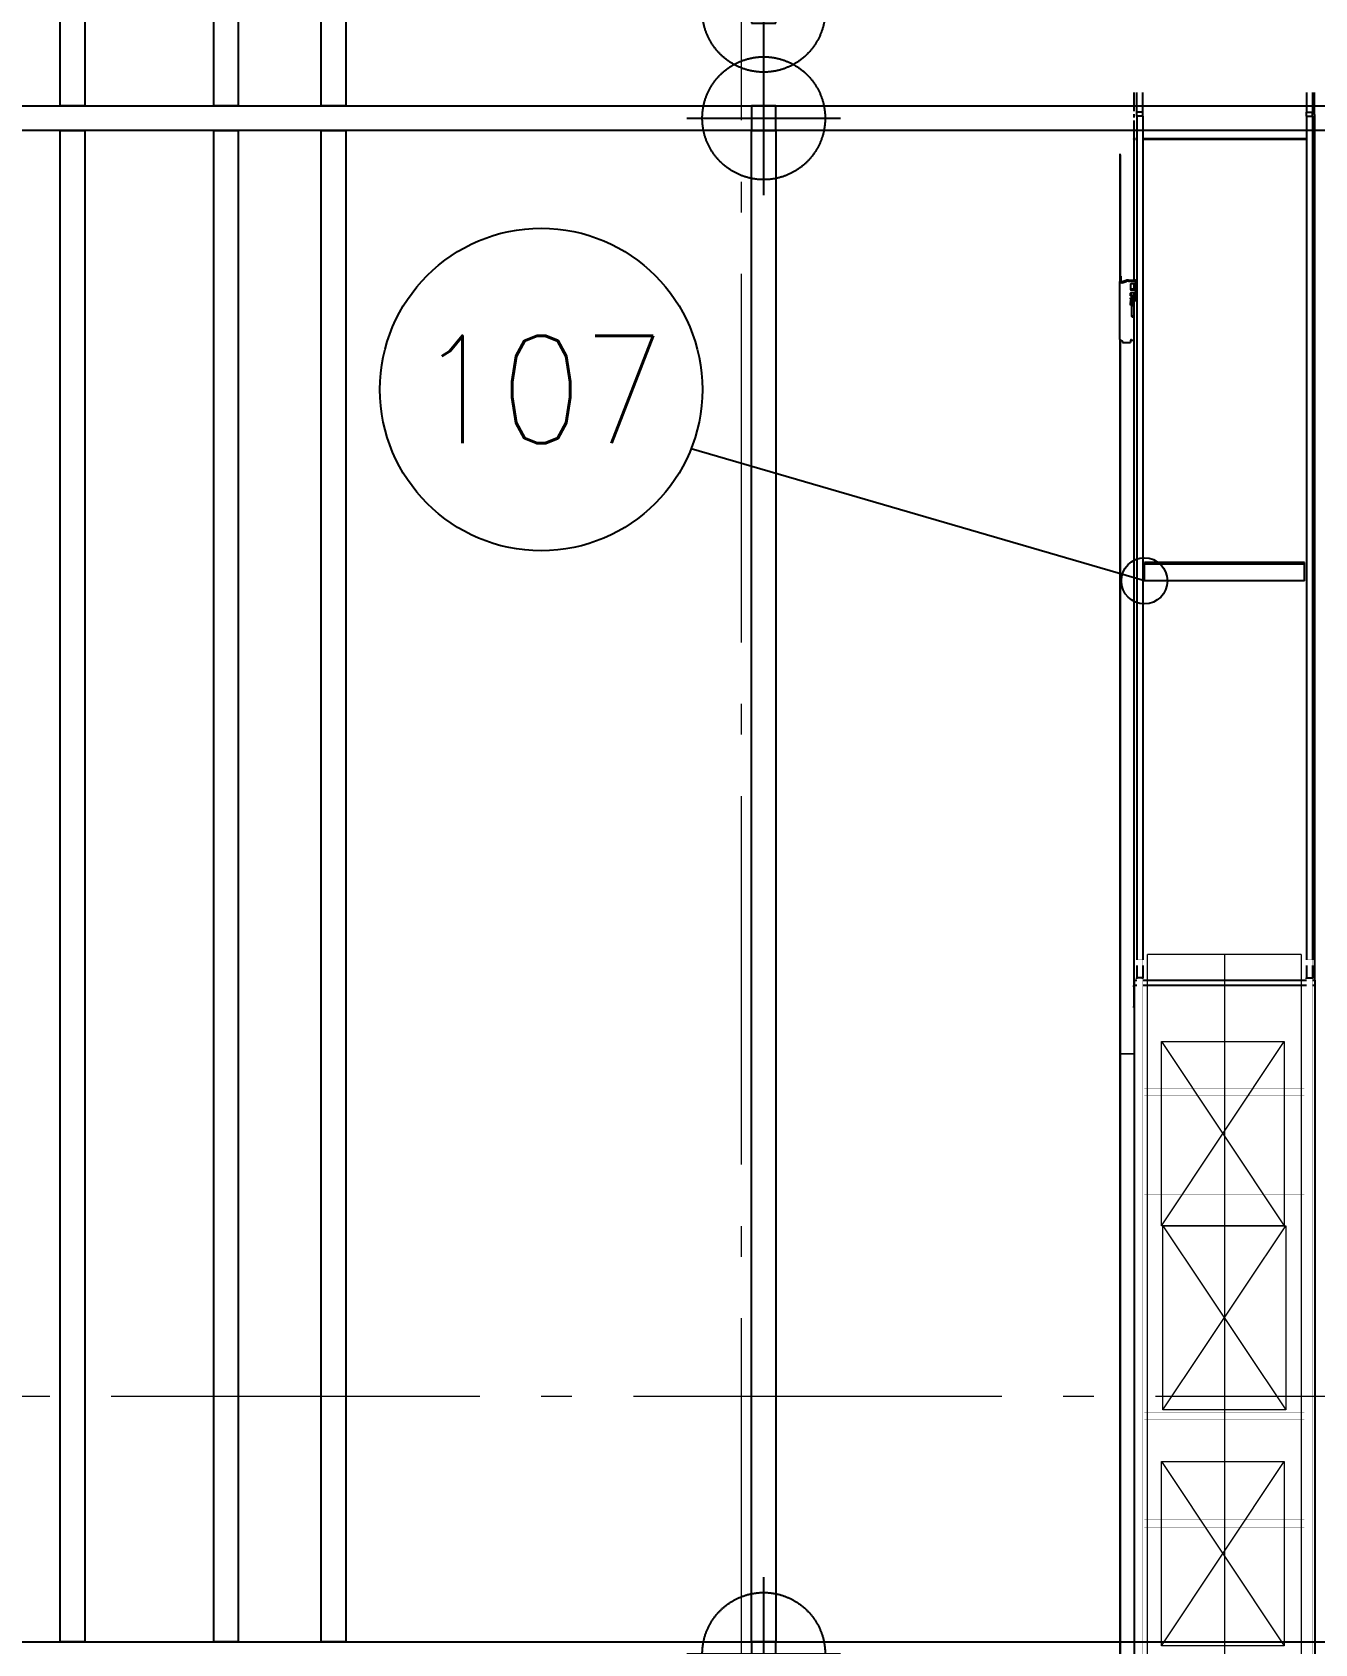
# Model space of a CAD drawing. Header units: millimetres. Extents: x -187347 to 135007, y -6415 to 292048.
# Drawn here: x -71249 to -67072, y 37249 to 42496 of the extents above; entities that cross this region are included whole.
import ezdxf

# ---------------------------------------------------------------- set-up
doc = ezdxf.new("R2010")
doc.units = ezdxf.units.MM
doc.header["$LTSCALE"] = 100
for name, pattern in [('CENTER', [50.800000000000004, 31.75, -6.35, 6.35, -6.35]), ('HIDDEN', [9.524999999999999, 6.35, -3.175]), ('Z_LINE-CNTR', [17, 12, -2, 1, -2])]:
    doc.linetypes.add(name, pattern=pattern)
doc.layers.get('0').update_dxf_attribs({"lineweight": 18})
doc.layers.add('Layout Cabinplant', color=30, linetype='Continuous')
doc.layers.add('STEEL', color=5, linetype='Continuous')
for name, color, linetype, lineweight in [('Layout Kromeka', 1, 'Continuous', 5), ('LOGISTICS', 3, 'Continuous', 18), ('S-GRID', 7, 'Continuous', 5)]:
    doc.layers.add(name, color=color, linetype=linetype, lineweight=lineweight)
doc.styles.add('CONVERTER_11', font='txt.shx', dxfattribs={"width": 0.9})
doc.styles.add('Label Text (ISO)', font='tahoma.ttf')
doc.dimstyles.get("Standard").update_dxf_attribs({"dimtxt": 3.5, "dimasz": 3.5, "dimexe": 1, "dimexo": 2, "dimgap": 2, "dimtad": 0, "dimtoh": 1, "dimdec": 1, "dimrnd": 1e-08, "dimdsep": 46, "dimtxsty": 'Label Text (ISO)', "dimcen": 0.09, "dimclrd": 5, "dimclre": 5, "dimclrt": 5, "dimadec": 0, "dimazin": 2, "dimtfac": 1, "dimtdec": 1, "dimtofl": 0, "dimtmove": 0, "dimatfit": 3, "dimfxl": 1, "dimtolj": 1, "dimlwd": -1, "dimlwe": -1, "dimarcsym": 0})

# ---------------------------------------------------------------- blocks, each defined once
blk = doc.blocks.new('A$C1d77bf3c')
at = {"color": 0, "ltscale": 20}
for p, q in [((0, 8.731149137020111e-11), (400.0000000001164, 600)), ((1.164153218269348e-10, 600.0000000000873), (400, 0)), ((1.164153218269348e-10, 600.0000000000873), (0, 8.731149137020111e-11)), ((400.0000000001164, 600), (1.164153218269348e-10, 600.0000000000873)), ((400, 0), (400.0000000001164, 600)), ((0, 8.731149137020111e-11), (400, 0))]:
    blk.add_line(p, q, dxfattribs=at)
blk = doc.blocks.new('chilling_column80')
at = {"color": 4, "linetype": 'HIDDEN', "ltscale": 20}
for p, q in [((0, -250), (0, 250)), ((-250, 0), (250, 0))]:
    blk.add_line(p, q, dxfattribs=at)
at = {"color": 1, "linetype": 'Continuous', "ltscale": 20}
for p, q in [((-40, 40), (-40, -40)), ((40, 40), (-40, 40)), ((40, -40), (40, 40)), ((-40, -40), (40, -40))]:
    blk.add_line(p, q, dxfattribs=at)
at = {"color": 4, "linetype": 'HIDDEN', "ltscale": 20}
blk.add_circle((0, 0), 200, dxfattribs=at)
blk = doc.blocks.new('steel weighing')
at = {"layer": 'STEEL', "color": 7, "linetype": 'ByBlock', "ltscale": 20}
for points in [[(846550.5976780243, 733359.2217511222), (846630.5976780243, 733359.2217511222), (846630.5967271663, 728701.4541726047), (846550.5967271663, 728701.4541726047)], [(847400.5895944089, 733359.2217519896), (847480.5895944089, 733359.2217519896), (847480.5886435509, 728701.4541734721), (847400.5886435509, 728701.4541734721)], [(846550.5976780243, 728621.4541726047), (846630.5976780243, 728621.4541726047), (846630.5967271663, 723701.4541726047), (846550.5967271663, 723701.4541726047)], [(847400.5895944089, 728621.4541734721), (847480.5895944089, 728621.4541734721), (847480.5886435509, 723701.4541734721), (847400.5886435509, 723701.4541734721)]]:
    blk.add_lwpolyline(points, close=True, dxfattribs=at)
for points, elevation in [([(847050.5976788253, 733359.2217516324), (847130.5976788253, 733359.2217516324), (847130.5967279673, 728701.454173115), (847050.5967279673, 728701.454173115)], 1.724513007853602), ([(845820.5895944089, 728701.4541734721), (854381.8308552206, 728701.4541734721), (854381.8308552206, 728621.4541734721), (845820.5895944089, 728621.4541734721)], 1.724513007855086), ([(847050.5976788253, 728621.454173115), (847130.5976788253, 728621.454173115), (847130.5967279673, 723701.454173115), (847050.5967279673, 723701.454173115)], 1.724513007853602), ([(848801.8125137091, 728621.4541734721), (848881.8125137091, 728621.4541734721), (848881.8115628511, 723701.4541734721), (848801.8115628511, 723701.4541734721)], 1.724513007855086), ([(845830.5895944089, 723701.4541734721), (854381.8308552206, 723701.4541734721), (854381.8308552206, 723621.4541734721), (845830.5895944089, 723621.4541734721)], 1.724513007855086)]:
    blk.add_lwpolyline(points, close=True, dxfattribs=dict(at, elevation=elevation))
at = {"layer": 'STEEL', "color": 1, "linetype": 'ByBlock', "ltscale": 20}
for p in [(848841.8125137091, 729011.465338265, 1.724513007855086), (848841.8125137091, 728661.465338265, 1.724513007855086), (848841.8125137091, 723661.465338265, 1.724513007855086)]:
    blk.add_blockref('chilling_column80', p, dxfattribs=at)
blk = doc.blocks.new('*U60')
at = {"ltscale": 10}
for p, q in [((-5399.999999999999, -400), (-5399.999999999999, 100)), ((1800.000000000001, 100), (-5399.999999999999, 100)), ((-5399.999999999999, -400), (1800.000000000001, -400))]:
    blk.add_line(p, q, dxfattribs=at)
at = {"color": 4, "linetype": 'CENTER', "ltscale": 10}
blk.add_lwpolyline([(-5399.999999999999, -150), (1800.000000000001, -150)], dxfattribs=at)
at = {"color": 5, "ltscale": 10}
blk.add_point((-5399.999999999999, -150), dxfattribs=at)
blk = doc.blocks.new('CP_Whole bird batching')
at = {"layer": 'Layout Cabinplant'}
h = blk.add_hatch(color=256, dxfattribs=at)
edge = h.paths.add_edge_path()
edge.add_arc((-44289.68124724636, -1941.259776999999), 75, -90.00000000000001, 270)
at = {"layer": 'Layout Cabinplant', "linetype": 'Continuous'}
for p, q in [((-45816.30970225616, -1861.483577000035), (-49954.86685924787, -1861.483577000006)), ((-49950.36690130288, -1863.483577000006), (-45816.30971024056, -1863.483577000035)), ((-45830.96642209696, -1908.259934829606), (-45829.83101005366, -1863.483575092629)), ((-45830.15025529316, -1908.259935842943), (-45829.01484327255, -1863.483577000035)), ((-45816.31020967316, -1861.483577000035), (-45829.78029530296, -1861.483577000035)), ((-45812.94164784506, -1861.483577000035), (-45816.31020967316, -1861.483577000035)), ((-45816.31016857465, -1863.483577000035), (-45812.94164784506, -1863.483577000035)), ((-45785.00925417856, -1861.483577000035), (-45816.30970225616, -1861.483577000035)), ((-43502.92565395616, -1861.483577000035), (-45812.94164784506, -1861.483577000035)), ((-45812.94164784506, -1861.483577000035), (-45812.94164784506, -1863.483577000035)), ((-45812.94164784506, -1863.483577000035), (-43505.92919493636, -1863.483577000035)), ((-43513.50973560906, -1870.118184346415), (-43513.50973560906, -1895.759776999999)), ((-43509.92605611366, -1870.118184346415), (-43513.50973560906, -1870.118184346415)), ((-43508.92216454356, -1869.259776999999), (-43508.58142140426, -1868.039508464804)), ((-43508.58142140426, -1868.039508464804), (-43507.98474171676, -1866.559039714804)), ((-43507.98474171676, -1866.559039714804), (-43507.79626515426, -1866.167926433496)), ((-43507.79626515426, -1866.167926433496), (-43507.12439015426, -1864.993121745996)), ((-43507.12439015426, -1864.993121745996), (-43506.05310109176, -1863.603473308496)), ((-43506.05310109176, -1863.603473308496), (-43504.70251515426, -1862.397906902304)), ((-43502.39001515426, -1861.300738933496), (-43505.23969990057, -1861.259776999999)), ((-43504.70251515426, -1862.397906902304), (-43503.71325734176, -1861.794391277304)), ((-43503.71325734176, -1861.794391277304), (-43502.39001515426, -1861.300738933496)), ((-43502.39001515426, -1861.300738933496), (-43501.45352113156, -1861.179426707735)), ((-43501.45352113156, -1861.179426707735), (-43315.08171735846, -1861.179737201193)), ((-43319.82849171676, -1866.198199870996), (-43318.96521046676, -1863.602985027304)), ((-43319.58193263616, -1869.259776999999), (-43319.82849171676, -1866.198199870996)), ((-43315.84761093016, -1869.259776999999), (-43319.58193263616, -1869.259776999999)), ((-43319.58193263616, -1869.259776999999), (-43314.94842313496, -1882.189252158336)), ((-43318.96521046676, -1863.602985027304), (-43317.22595265426, -1861.794879558496)), ((-43317.22595265426, -1861.794879558496), (-43315.08171735846, -1861.179737201193)), ((-43316.23669484176, -1867.759723308496), (-43316.19763234176, -1866.539508464804)), ((-43315.84761093016, -1869.259776999999), (-43316.23669484176, -1867.759723308496)), ((-43316.19763234176, -1866.539508464804), (-43315.75231984176, -1865.650836589804)), ((-43311.21410142896, -1882.189252158336), (-43315.84761093016, -1869.259776999999)), ((-43315.75231984176, -1865.650836589804), (-43315.08171735846, -1865.259776999999)), ((-43315.08171735846, -1861.179737201193), (-43315.08171735846, -1865.259776999999)), ((-43298.35967643467, -1861.259776999999), (-43315.08171735846, -1861.179737201193)), ((-43315.08171735846, -1865.259776999999), (-43298.35967643467, -1865.259776999999)), ((-43297.49548390426, -1861.259723308496), (-43298.35967643467, -1861.259776999999)), ((-43298.35967643467, -1865.259776999999), (-43297.49548390426, -1865.259723308496)), ((-42898.79011799526, -1861.483577000035), (-43297.49596098826, -1861.483577000035)), ((-43297.49591605266, -1863.483577000035), (-42901.99318430916, -1863.483577000035)), ((-43297.49548390426, -1861.259723308496), (-43297.49548390426, -1865.259723308496)), ((-45590.08299494355, -1908.259776999999), (-49944.87259500045, -1908.25977699997)), ((-45679.15313040355, -1907.259776999999), (-45679.15313040355, -1908.259776916238)), ((-45679.15313040355, -1907.259776999999), (-45675.13169647875, -1907.259776999999)), ((-45610.83682781985, -1907.259776999999), (-45675.13169647875, -1907.259776999999)), ((-45675.13169647875, -1908.259781090601), (-45675.13169647875, -1907.259776999999)), ((-45610.83707462415, -1907.259776999999), (-45610.83707462415, -1908.259776916238)), ((-45610.83707462415, -1907.259776999999), (-45606.81564069935, -1907.259776999999)), ((-43351.52728904086, -1907.259776999999), (-45606.81564069935, -1907.259776999999)), ((-45606.81564069935, -1916.259778777487), (-45606.81564069935, -1907.259776999999)), ((-45606.81564069935, -2468.759726335527), (-45606.81564069935, -1936.259790513723)), ((-45590.08299494355, -1908.259776999999), (-45590.08299494355, -1916.259776329331)), ((-45590.08299494355, -1936.259775473911), (-45590.08299494355, -2468.759739763686)), ((-45585.46999274006, -1916.259723308496), (-45583.98962452926, -1916.259723308496)), ((-45585.46999274006, -1936.259723308496), (-45583.98962452926, -1936.259723308496)), ((-45583.98962452926, -1916.259723308496), (-45581.70484720876, -1916.259776999999)), ((-45583.98962452926, -1936.259723308496), (-45581.70484720876, -1936.259776999999)), ((-45581.70484720876, -1936.259776999999), (-45581.70484720876, -1916.259776999999)), ((-45541.56601177735, -1916.259776999999), (-45581.70484720876, -1916.259776999999)), ((-45541.56601177735, -1936.259776999999), (-45581.70484720876, -1936.259776999999)), ((-42776.69682052836, -1916.259776999999), (-45523.30050682666, -1916.259776999999)), ((-42776.69682052836, -1936.259776999999), (-45523.30050682666, -1936.259776999999)), ((-44289.68124724636, -2462.259776999999), (-44289.68124724636, -1941.259776999999)), ((-44289.68124724636, -1941.259776999999), (-44234.85095096585, -1941.259776999999)), ((-44234.85095096585, -2462.259776999999), (-44234.85095096585, -1941.259776999999)), ((-44234.85095096585, -1941.259776999999), (-44230.18304883345, -1941.259776999999)), ((-44230.18304883345, -2462.259776999999), (-44230.18304883345, -1941.259776999999)), ((-43505.73459749166, -1895.852190902398), (-43513.50973560906, -1895.759776999999)), ((-43506.76110890426, -1907.259720627742), (-43506.76110890426, -1899.759723308496)), ((-43505.98400866866, -1899.759776999999), (-43506.76110890426, -1899.759723308496)), ((-43430.45389635427, -1905.432595409104), (-43430.58392671756, -1907.259748985933)), ((-43393.34404943986, -1899.259776999999), (-43427.14305976866, -1899.259776999999)), ((-43426.85008754886, -1907.259748871904), (-43426.71970985056, -1905.433506255446)), ((-43393.87536671676, -1907.259720903123), (-43393.87536671676, -1903.259723308496)), ((-43393.34404943986, -1903.259776999999), (-43393.87536671676, -1903.259723308496)), ((-43392.28470129886, -1900.01213922794), (-43391.50157570046, -1896.050331670034)), ((-43392.28470129886, -1900.01213922794), (-43386.41614666676, -1899.989562681993)), ((-43391.50157570046, -1896.050331670034), (-43385.43331224366, -1896.066379175696)), ((-43373.40195406736, -1903.665916730824), (-43391.02797527446, -1900.336859037401)), ((-43383.86061628356, -1900.336859037401), (-43366.23459507646, -1903.665916730824)), ((-43383.21215812446, -1896.397628025326), (-43365.58613691746, -1899.726685718808)), ((-43378.21911671676, -1912.259723308496), (-43378.21911671676, -1916.259723308496)), ((-43361.23983220596, -1912.259776999999), (-43378.21911671676, -1912.259723308496)), ((-43374.65500506716, -1903.429259693599), (-43374.82133913507, -1905.759776999999)), ((-43374.82133913507, -1905.759776999999), (-43374.82133913507, -1907.259777003725)), ((-43372.60880689637, -1896.520672509738), (-43373.52417389266, -1898.227257219201)), ((-43373.40195406736, -1903.665916730824), (-43372.10485890426, -1903.787555339804)), ((-43372.10485890426, -1903.787555339804), (-43364.93786671436, -1903.787454704347)), ((-43371.23765963966, -1895.759776999999), (-43368.37080543686, -1895.759777662635)), ((-43371.08701742906, -1905.759776999999), (-43370.94623008496, -1903.787581316195)), ((-43371.08701742906, -1907.259777208616), (-43371.08701742906, -1905.759776999999)), ((-43368.87443969626, -1896.52061993914), (-43368.36662132416, -1896.407489034813)), ((-43364.93786671436, -1903.787454704347), (-43366.23459507646, -1903.665916730824)), ((-43349.55054589136, -1912.259776999999), (-43361.23983220596, -1912.259776999999)), ((-43361.20335705236, -1895.787454706791), (-43353.31926216236, -1895.759776999999)), ((-43351.52742241466, -1908.259776999999), (-43351.52742241466, -1900.759776999999)), ((-43349.55017140426, -1916.259723308496), (-43349.55054589136, -1912.259776999999)), ((-43332.57039624236, -1912.259776999999), (-43349.55054589136, -1912.259776999999)), ((-43342.56822367596, -1900.759776999999), (-43342.56822367596, -1908.259776999999)), ((-43324.64982619877, -1895.759776999999), (-43340.77638392826, -1895.759776999999)), ((-43339.40246209846, -1911.321356947534), (-43339.98822097756, -1912.2597233337)), ((-43322.85739064066, -1907.259776999999), (-43338.83393336246, -1907.259776999999)), ((-43338.83390197006, -1900.759776999999), (-43338.83390197006, -1908.259776999999)), ((-43317.63310941836, -1912.259776999999), (-43332.57039624236, -1912.259776999999)), ((-43322.85798645106, -1908.259776999999), (-43322.85798645106, -1900.759776999999)), ((-43313.89878771237, -1889.260319970141), (-43313.89878771237, -1908.259776999999)), ((-43310.16446600636, -1889.260319970141), (-43310.16446600636, -1908.259776999999)), ((-42851.26651193286, -1907.259776999999), (-43310.16403496236, -1907.259776999999)), ((-42851.26663167006, -1907.259776999999), (-42849.96972333026, -1907.259776999999)), ((-42851.26651193286, -1907.259776999999), (-42851.26651193286, -1912.259776649298)), ((-42851.26651193286, -1936.259775184793), (-42851.26651193286, -2468.759743854229)), ((-42791.17110766546, -1907.259776999999), (-42849.96972333026, -1907.259776999999)), ((-42849.96972333026, -1912.259762415313), (-42849.96972333026, -1907.259776999999)), ((-42849.96972333026, -2468.759726335527), (-42849.96972333026, -1936.259790513723)), ((-42771.44168771156, -1907.259776999999), (-42780.83716162246, -1907.259776999999)), ((-42776.69682052836, -1936.259776999999), (-42776.69682052836, -1916.259776999999)), ((-42776.69634784086, -1916.259776999999), (-42763.80857115006, -1916.259776999999)), ((-42776.69634784086, -1936.259776999999), (-42763.80857115006, -1936.259776999999)), ((-42770.46611899076, -1907.259766209929), (-42771.44168771156, -1907.259776999999)), ((-42763.80857115006, -1916.259776999999), (-42699.99998468276, -1916.259776999999)), ((-42763.80857115006, -1936.259776999999), (-42763.80857115006, -1916.259776999999)), ((-42763.80857115006, -1936.259776999999), (-42699.99998468276, -1936.259776999999)), ((-42745.59802296676, -1907.259723308496), (-42760.13122608186, -1907.259723308496)), ((-42701.96911671676, -1907.259723308496), (-42745.59802296676, -1907.259723308496)), ((-42700.00036686556, -1907.259723308496), (-42701.96911671676, -1907.259723308496)), ((-44289.68124724636, -2462.259776999999), (-44234.85095096585, -2462.259776999999)), ((-44234.85095096585, -2462.259776999999), (-44230.18304883345, -2462.259776999999)), ((-45590.08299494355, -2496.09077900002), (-50212.75750091767, -2496.090778999991)), ((-45606.81564069935, -2495.09077900002), (-45606.81564069935, -2488.759724932606)), ((-42851.26651193286, -2495.09077900002), (-45590.08316714466, -2495.09077900002)), ((-45590.08299494355, -2488.759716462402), (-45590.08299494355, -2496.09077900002)), ((-45585.42337723325, -2468.759723308496), (-45583.94860890426, -2468.759723308496)), ((-45585.42337723325, -2488.759723308496), (-45583.94860890426, -2488.759723308496)), ((-45583.94860890426, -2468.759723308496), (-45581.66276609946, -2468.759776999999)), ((-45583.94860890426, -2488.759723308496), (-45581.66276609946, -2488.759776999999)), ((-45581.66276609946, -2468.759776999999), (-45581.66276609946, -2488.759776999999)), ((-45541.56449100706, -2468.759776999999), (-45581.66276609946, -2468.759776999999)), ((-45541.56449100706, -2488.759776999999), (-45581.66276609946, -2488.759776999999)), ((-42776.69682052836, -2468.759776999999), (-45523.29942726696, -2468.759776999999)), ((-42776.69682052836, -2488.759776999999), (-45523.29942726696, -2488.759776999999)), ((-43506.76110890426, -2495.690875652304), (-43506.76110890426, -2495.090777986217)), ((-43506.76110890426, -2495.690875652304), (-43506.22995354666, -2495.690778999997)), ((-43487.70724324186, -2495.690778999997), (-43506.22995354666, -2495.690778999997)), ((-43487.70724324186, -2495.690778999997), (-43487.70724324186, -2495.090712109697)), ((-43483.97292153586, -2495.690778999997), (-43487.70724324186, -2495.690778999997)), ((-43483.97292153586, -2495.690778999997), (-43483.97292153586, -2495.090712109697)), ((-43393.87536671676, -2495.690875652304), (-43393.87536671676, -2495.09077798191)), ((-43393.87536671676, -2495.690875652304), (-43393.34404943986, -2495.690778999997)), ((-43374.82133913507, -2495.690778999997), (-43393.34404943986, -2495.690778999997)), ((-43374.82133913507, -2495.090704286529), (-43374.82133913507, -2495.690778999997)), ((-43374.82133913507, -2495.690778999997), (-43371.08701742906, -2495.690778999997)), ((-43371.08701742906, -2495.690778999997), (-43371.08701742906, -2495.090704286529)), ((-42849.96972333026, -2495.09077900002), (-42851.26663156936, -2495.09077900002)), ((-42851.26651193286, -2488.759720552887), (-42851.26651193286, -2495.09077900002)), ((-42849.96972333026, -2495.09077900002), (-42849.96972333026, -2488.759724932606)), ((-42771.44168771156, -2495.09077900002), (-42849.96972333026, -2495.09077900002)), ((-42776.69682052836, -2468.759776999999), (-42776.69682052836, -2488.759776999999)), ((-42776.69626885706, -2468.759776999999), (-42763.80857115006, -2468.759776999999)), ((-42776.69626885706, -2488.759776999999), (-42763.80857115006, -2488.759776999999)), ((-42771.44168771156, -2495.09077900002), (-42701.96911671676, -2495.090777995996)), ((-42699.99926238206, -2468.759776999999), (-42763.80857115006, -2468.759776999999)), ((-42763.80857115006, -2468.759776999999), (-42763.80857115006, -2488.759776999999)), ((-42699.99926238206, -2488.759776999999), (-42763.80857115006, -2488.759776999999)), ((-42701.96911671676, -2495.090777995996), (-42700.00036669897, -2495.090777995996))]:
    blk.add_line(p, q, dxfattribs=at)
at = {"layer": 'Layout Cabinplant', "linetype": 'Continuous', "const_width": 0.4999999999999999}
for points in [[(-45585.47089862897, -1916.259776999999), (-50181.78347683948, -1916.25977699997)], [(-45585.47089862897, -1936.259776999999), (-50181.78347683948, -1936.25977699997)], [(-47370.76795841115, -2462.25977699997), (-47370.76795841115, -1941.25977699997)], [(-47370.76795841115, -1941.25977699997), (-47346.83348526007, -1941.25977699997)], [(-47346.83348526007, -2462.25977699997), (-47346.83348526007, -1941.25977699997)], [(-47346.83348526007, -1941.25977699997), (-47341.89504355707, -1941.25977699997)], [(-47341.89504355707, -2462.25977699997), (-47341.89504355707, -1941.25977699997)], [(-47019.94105983176, -1941.25977699997), (-46996.00658668068, -1941.25977699997)], [(-47019.94105983176, -2462.25977699997), (-47019.94105983176, -1941.25977699997)], [(-46996.00658668068, -2462.25977699997), (-46996.00658668068, -1941.25977699997)], [(-46996.00658668068, -1941.25977699997), (-46991.06814497767, -1941.25977699997)], [(-46991.06814497767, -2462.25977699997), (-46991.06814497767, -1941.25977699997)], [(-46317.49711200056, -2462.259776999999), (-46317.49711200056, -1941.259776999999)], [(-46317.49711200056, -1941.259776999999), (-46293.56263884937, -1941.259776999999)], [(-46293.56263884937, -2462.259776999999), (-46293.56263884937, -1941.259776999999)], [(-46293.56263884937, -1941.259776999999), (-46288.62419714636, -1941.259776999999)], [(-46288.62419714636, -2462.259776999999), (-46288.62419714636, -1941.259776999999)], [(-45966.27513808486, -2462.259776999999), (-45966.27513808486, -1941.259776999999)], [(-45966.27513808486, -1941.259776999999), (-45942.34066493376, -1941.259776999999)], [(-45942.34066493376, -2462.259776999999), (-45942.34066493376, -1941.259776999999)], [(-45942.34066493376, -1941.259776999999), (-45937.40222323076, -1941.259776999999)], [(-45937.40222323076, -2462.259776999999), (-45937.40222323076, -1941.259776999999)], [(-45523.30110263337, -1916.259776999999), (-45541.56652744177, -1916.259776999999)], [(-45523.30110263337, -1936.259776999999), (-45541.56652744177, -1936.259776999999)], [(-45523.30110263337, -1936.259776999999), (-45523.30110263337, -1916.259776999999)], [(-47370.76795841115, -2462.25977699997), (-47346.83348526007, -2462.25977699997)], [(-47346.83348526007, -2462.25977699997), (-47341.89504355707, -2462.25977699997)], [(-47019.94105983176, -2462.25977699997), (-46996.00658668068, -2462.25977699997)], [(-46996.00658668068, -2462.25977699997), (-46991.06814497767, -2462.25977699997)], [(-46317.49711200056, -2462.259776999999), (-46293.56263884937, -2462.259776999999)], [(-46293.56263884937, -2462.259776999999), (-46288.62419714636, -2462.259776999999)], [(-45966.27513808486, -2462.259776999999), (-45942.34066493376, -2462.259776999999)], [(-45942.34066493376, -2462.259776999999), (-45937.40222323076, -2462.259776999999)], [(-45585.42428091136, -2468.759776999999), (-50182.01812853707, -2468.75977699997)], [(-45585.42428091136, -2488.759776999999), (-50182.01812853707, -2488.75977699997)], [(-45523.30110263336, -2468.759776999999), (-45541.56600681576, -2468.759776999999)], [(-45523.30110263336, -2488.759776999999), (-45541.56600681576, -2488.759776999999)], [(-45523.30110263336, -2468.759776999999), (-45523.30110263336, -2488.759776999999)]]:
    blk.add_lwpolyline(points, dxfattribs=at)
at = {"layer": 'Layout Cabinplant', "linetype": 'Continuous'}
blk.add_circle((-43666.58316993259, 23.08812349772779), 525.0000000000018, dxfattribs=at)
at = {"layer": 'Layout Cabinplant'}
blk.add_circle((-44289.68124724636, -1941.259776999999), 75, dxfattribs=at)
at = {"layer": 'Layout Cabinplant', "linetype": 'Continuous'}
for points in [[(-43509.92605611366, -1870.118184346415), (-43509.74862414269, -1870.081209265511), (-43509.57119217174, -1870.044234184548), (-43509.33585622679, -1869.81425378588), (-43509.15750048856, -1869.489757398667), (-43508.92216454356, -1869.259776999999)], [(-43313.89878771237, -1889.260319970141), (-43313.96535911474, -1887.34191084042), (-43314.17157907089, -1885.433485646441), (-43314.48184056266, -1883.792546380253), (-43314.94842313496, -1882.189252158336)], [(-43310.16446600636, -1889.260319970141), (-43310.23103740875, -1887.341910840536), (-43310.43725736489, -1885.433485646558), (-43310.74751885667, -1883.792546380369), (-43311.21410142896, -1882.189252158336)], [(-43505.98400866866, -1899.759776999999), (-43505.86747217549, -1899.649130934209), (-43505.75034630765, -1899.538034758763), (-43505.63149671366, -1899.420467781951), (-43505.53237342944, -1899.290225825331), (-43505.4559011304, -1899.095754557289), (-43505.40853744841, -1898.886016738368), (-43505.35591097243, -1898.664382936084), (-43505.31183937627, -1898.444085772906), (-43505.29045661653, -1898.189711034065), (-43505.2838318599, -1897.932223689568), (-43505.27528785392, -1897.672576006735), (-43505.2792758199, -1897.414585737395), (-43505.30786182991, -1897.173521854798), (-43505.34673808191, -1896.932223689626), (-43505.38206923824, -1896.702043780009), (-43505.43554486128, -1896.477579422004), (-43505.50145495697, -1896.313474236173), (-43505.58040044292, -1896.153965930862), (-43505.65755233529, -1896.002975362528), (-43505.73459749166, -1895.852190902398)], [(-43427.14305976866, -1899.259776999999), (-43427.90913601734, -1899.490645692102), (-43428.51443305496, -1900.020933727617), (-43428.8505718689, -1900.466397687385), (-43429.13398932509, -1900.944976858271), (-43429.42816143776, -1901.556535535899), (-43429.67704034056, -1902.188531997788), (-43430.14342208519, -1903.791849396774), (-43430.45389635427, -1905.432595409104)], [(-43423.40873806276, -1899.259776999999), (-43424.17488568031, -1899.490688983526), (-43424.7802201543, -1900.021059489867), (-43425.11638208928, -1900.466596957936), (-43425.39981450201, -1900.945250725897), (-43425.69399947591, -1901.556904542551), (-43425.94288518556, -1902.188996753539), (-43426.40926153233, -1903.79253804544), (-43426.71970985056, -1905.433506255446)], [(-43393.34404943986, -1903.259776999999), (-43393.22751295319, -1903.149131002312), (-43393.11038707884, -1903.038034758822), (-43392.99153744442, -1902.920467359363), (-43392.89241420071, -1902.790225825389), (-43392.81594212176, -1902.595756855153), (-43392.7685782197, -1902.386016738368), (-43392.71595081138, -1902.1643732019), (-43392.67188014754, -1901.944085772906), (-43392.65050156861, -1901.68975468498), (-43392.6438726312, -1901.432223689626), (-43392.63531254995, -1901.172408168088), (-43392.63931659114, -1900.914585737395), (-43392.66795795778, -1900.674099823751), (-43392.70677885311, -1900.432223689626), (-43392.7442810218, -1900.195938743593), (-43392.81117383103, -1899.971803553053), (-43392.92484398603, -1899.783203335886), (-43393.06514680264, -1899.607758979662), (-43393.2053454786, -1899.433759090432), (-43393.34404943986, -1899.259776999999)], [(-43392.28470129886, -1900.01213922794), (-43391.99016162575, -1900.11330606573), (-43391.6913374559, -1900.200737314299), (-43391.35988829194, -1900.270333443594), (-43391.02797527446, -1900.336859037401)], [(-43383.86061628356, -1900.336859037401), (-43384.36789625424, -1900.2475307493), (-43384.87603792831, -1900.163210859813), (-43385.06308877205, -1900.134907230968), (-43385.25052407143, -1900.109461663815), (-43385.53368638578, -1900.077783739078), (-43385.81731035722, -1900.049989118648), (-43386.1167543844, -1900.019973073213), (-43386.41614666676, -1899.989562681993)], [(-43383.21215812446, -1896.397628025326), (-43383.71945593217, -1896.308395333879), (-43384.22757976921, -1896.223979847622), (-43384.40423592776, -1896.196648680605), (-43384.58116739582, -1896.171233620786), (-43384.79130401818, -1896.144165367354), (-43385.0016640661, -1896.118781859521), (-43385.21749643806, -1896.09263652697), (-43385.43331224366, -1896.066379175696)], [(-43371.23765963966, -1895.759776999999), (-43372.003875653, -1895.987289027893), (-43372.60880689637, -1896.520672509738)], [(-43368.87443969626, -1896.52061993914), (-43369.5527628801, -1897.551744897151), (-43370.03746727436, -1898.688947129995)], [(-43369.96315020286, -1899.064086426923), (-43369.28841003527, -1898.413777923153), (-43368.78671701464, -1897.622181350598), (-43368.47244405177, -1896.714736690046), (-43368.37080543686, -1895.759777662635)], [(-43365.58613691746, -1899.726685718808), (-43364.77422489768, -1899.783620283823), (-43363.97116518027, -1899.651158011984), (-43363.58322532024, -1899.515066414955), (-43363.21336104313, -1899.335497722786), (-43362.86182160208, -1899.112447625375), (-43362.53730303513, -1898.851632479287), (-43362.23911275638, -1898.552328220743), (-43361.97504242359, -1898.222500205506), (-43361.74449029152, -1897.86134377477), (-43361.55323391686, -1897.47792775376), (-43361.29135455004, -1896.650694315089), (-43361.20335705236, -1895.787454706791)], [(-43364.93786671436, -1903.787454704347), (-43363.47365699195, -1903.632247152447), (-43362.07371583116, -1903.175898166315), (-43361.40810207778, -1902.837729686929), (-43360.78036737192, -1902.433509413328), (-43360.18909843112, -1901.962216453278), (-43359.64748904069, -1901.434586292249), (-43359.15369180403, -1900.848633469606), (-43358.71881036858, -1900.217685668264), (-43358.34167502345, -1899.540015416278), (-43358.03017688768, -1898.829780358006), (-43357.60749905898, -1897.320765949029), (-43357.46908004436, -1895.7597771656)], [(-43355.26174412066, -1912.259776999999), (-43354.53124881651, -1912.182497411268), (-43353.83268107264, -1911.955295130087), (-43353.50046325525, -1911.786926584784), (-43353.18706623869, -1911.585655291507), (-43352.89178300944, -1911.350971966574), (-43352.62117991916, -1911.08820412471), (-43352.37433016542, -1910.796359366213), (-43352.15676924677, -1910.482057826652), (-43351.96790457555, -1910.144427738909), (-43351.81168072863, -1909.790510729479), (-43351.59883188724, -1909.038281867863), (-43351.52742241466, -1908.259776999999)], [(-43351.52742241466, -1900.759776999999), (-43351.5607102698, -1899.800573590503), (-43351.66381809391, -1898.846359838208), (-43351.73713756148, -1898.412301406148), (-43351.82940193266, -1897.981925966684), (-43351.93055651851, -1897.600134887558), (-43352.05224012596, -1897.224243094097), (-43352.17632617134, -1896.90803850576), (-43352.3237693834, -1896.602429135703), (-43352.46639997757, -1896.36361234606), (-43352.63355477747, -1896.140379337477), (-43352.9307116049, -1895.872208646906), (-43353.31926216236, -1895.759776999999)], [(-43346.30254538196, -1912.259776999999), (-43345.57205007785, -1912.182497411268), (-43344.873482334, -1911.955295130087), (-43344.54126451659, -1911.786926584842), (-43344.22786750002, -1911.585655291507), (-43343.93258427078, -1911.350971966633), (-43343.66198118054, -1911.088204124826), (-43343.41513142682, -1910.796359366272), (-43343.19757050818, -1910.48205782671), (-43343.00870583695, -1910.144427738909), (-43342.85248199003, -1909.790510729479), (-43342.63963314862, -1909.038281867863), (-43342.56822367596, -1908.259776999999)], [(-43340.77638392826, -1895.759776999999), (-43341.14333362475, -1895.907605712418), (-43341.46209131323, -1896.140379337419), (-43341.63353369669, -1896.358265498071), (-43341.77187670726, -1896.602429135703), (-43341.91779064136, -1896.909945597814), (-43342.0434059647, -1897.224243094097), (-43342.16560004304, -1897.599498302792), (-43342.26624415798, -1897.981925966684), (-43342.35834591896, -1898.412504189881), (-43342.43182799678, -1898.846359838208), (-43342.5349330333, -1899.800577066839), (-43342.56822367596, -1900.759776999999)], [(-43339.40246209846, -1911.321356947534), (-43338.9767348571, -1909.816867468471), (-43338.83390197006, -1908.259776999999)], [(-43337.04206222226, -1895.759776999999), (-43337.40901191875, -1895.907605712477), (-43337.72776960723, -1896.140379337477), (-43337.89921199068, -1896.358265498071), (-43338.03755500125, -1896.602429135703), (-43338.18346893536, -1896.909945597814), (-43338.30908425869, -1897.224243094097), (-43338.43127833705, -1897.599498302792), (-43338.53192245199, -1897.981925966684), (-43338.62402421296, -1898.412504189881), (-43338.69750629078, -1898.846359838208), (-43338.80061132732, -1899.800577066839), (-43338.83390197006, -1900.759776999999)], [(-43326.59230815696, -1912.259776999999), (-43325.8618128529, -1912.182497411268), (-43325.16324510903, -1911.955295130087), (-43324.83102729165, -1911.786926584784), (-43324.51763027508, -1911.585655291507), (-43324.22234704583, -1911.350971966574), (-43323.95174395556, -1911.08820412471), (-43323.70489420182, -1910.796359366213), (-43323.48733328318, -1910.482057826652), (-43323.29846861195, -1910.144427738909), (-43323.14224476503, -1909.790510729479), (-43322.92939592364, -1909.038281867863), (-43322.85798645106, -1908.259776999999)], [(-43322.85798645106, -1900.759776999999), (-43322.8912743061, -1899.800573590503), (-43322.99438213025, -1898.846359838208), (-43323.06770159785, -1898.412301406148), (-43323.15996596902, -1897.981925966684), (-43323.26112055487, -1897.600134887558), (-43323.38280416229, -1897.224243094097), (-43323.5068902077, -1896.90803850576), (-43323.65433341978, -1896.602429135703), (-43323.79696401397, -1896.363612346118), (-43323.96411881384, -1896.140379337477), (-43324.26127564125, -1895.872208646848), (-43324.64982619877, -1895.759776999999)], [(-43317.63310941836, -1912.259776999999), (-43316.90261411426, -1912.182497411268), (-43316.20404637035, -1911.955295130087), (-43315.87182855295, -1911.786926584784), (-43315.55843153639, -1911.585655291507), (-43315.26314830718, -1911.350971966574), (-43314.99254521695, -1911.08820412471), (-43314.74569546321, -1910.796359366213), (-43314.52813454457, -1910.482057826652), (-43314.33926987334, -1910.144427738909), (-43314.18304602642, -1909.790510729479), (-43313.97019718498, -1909.038281867863), (-43313.89878771237, -1908.259776999999)], [(-43317.63310941836, -1916.259776999999), (-43316.17211881014, -1916.105217822595), (-43314.77498332239, -1915.650813260116), (-43314.11054768757, -1915.31407616951), (-43313.48375365444, -1914.911533582897), (-43312.893187196, -1914.44216693315), (-43312.35198101552, -1913.916631249536), (-43311.85828150804, -1913.332941732544), (-43311.42315967072, -1912.704338653421), (-43311.04543032828, -1912.029078477877), (-43310.73298263445, -1911.321244458959), (-43310.30728495164, -1909.816786735668), (-43310.16446600636, -1908.259776999999)]]:
    blk.add_spline(points, degree=3, dxfattribs=at)
at = {"layer": 'Layout Cabinplant', "insert": (-43666.58316993259, 23.08812349772779), "char_height": 350, "attachment_point": 5, "rotation": 270, "line_spacing_factor": 1.320528211284514, "style": 'CONVERTER_11'}
blk.add_mtext('107', dxfattribs=at)
at = {"layer": 'Layout Cabinplant', "linetype": 'Continuous', "has_arrowhead": 0}
blk.add_leader([(-44289.68124724636, -1941.259776999999), (-43859.88792172153, -465.0289453861769)], dimstyle='Standard', dxfattribs=at)

msp = doc.modelspace()

# ---------------------------------------------------------------- linework, layer by layer
at = {"layer": 'S-GRID', "color": 152, "linetype": 'Z_LINE-CNTR'}
for p, q in [((-68939.8780019264, 111408.7708323547), (-68939.87800192658, -6038.235726596322)), ((-89691.39545913988, 38054.99905491399), (-18063.96377590748, 38054.99905491376))]:
    msp.add_line(p, q, dxfattribs=at)

# ---------------------------------------------------------------- block references
at = {"layer": 'Layout Cabinplant', "rotation": 90}
msp.add_blockref('CP_Whole bird batching', (-69568.45728484403, 84998.946780979, 1.698032381369785e-09), dxfattribs=at)
at = {"layer": 'Layout Kromeka', "xscale": -1, "rotation": 90}
msp.add_blockref('*U60', (-67516.69750784403, 34092.63879090402, 3.449026017408203), dxfattribs=at)
at = {"layer": 'LOGISTICS', "color": 102, "linetype": 'Continuous', "xscale": -1, "rotation": 180}
for p in [(-67571.61340882415, 39209.99126756471, 3.449026017407883), (-67566.69750784613, 38609.99126756468, 3.449026017408203), (-67571.61340882415, 37841.9467809801, 3.449026017407883)]:
    msp.add_blockref('A$C1d77bf3c', p, dxfattribs=at)
at = {"layer": 'STEEL', "color": 6, "linetype": 'ByBlock'}
msp.add_blockref('steel weighing', (-917708.7143639443, -686445.8784551295, -1.724513006157053), dxfattribs=at)

doc.saveas('drawing.dxf')
